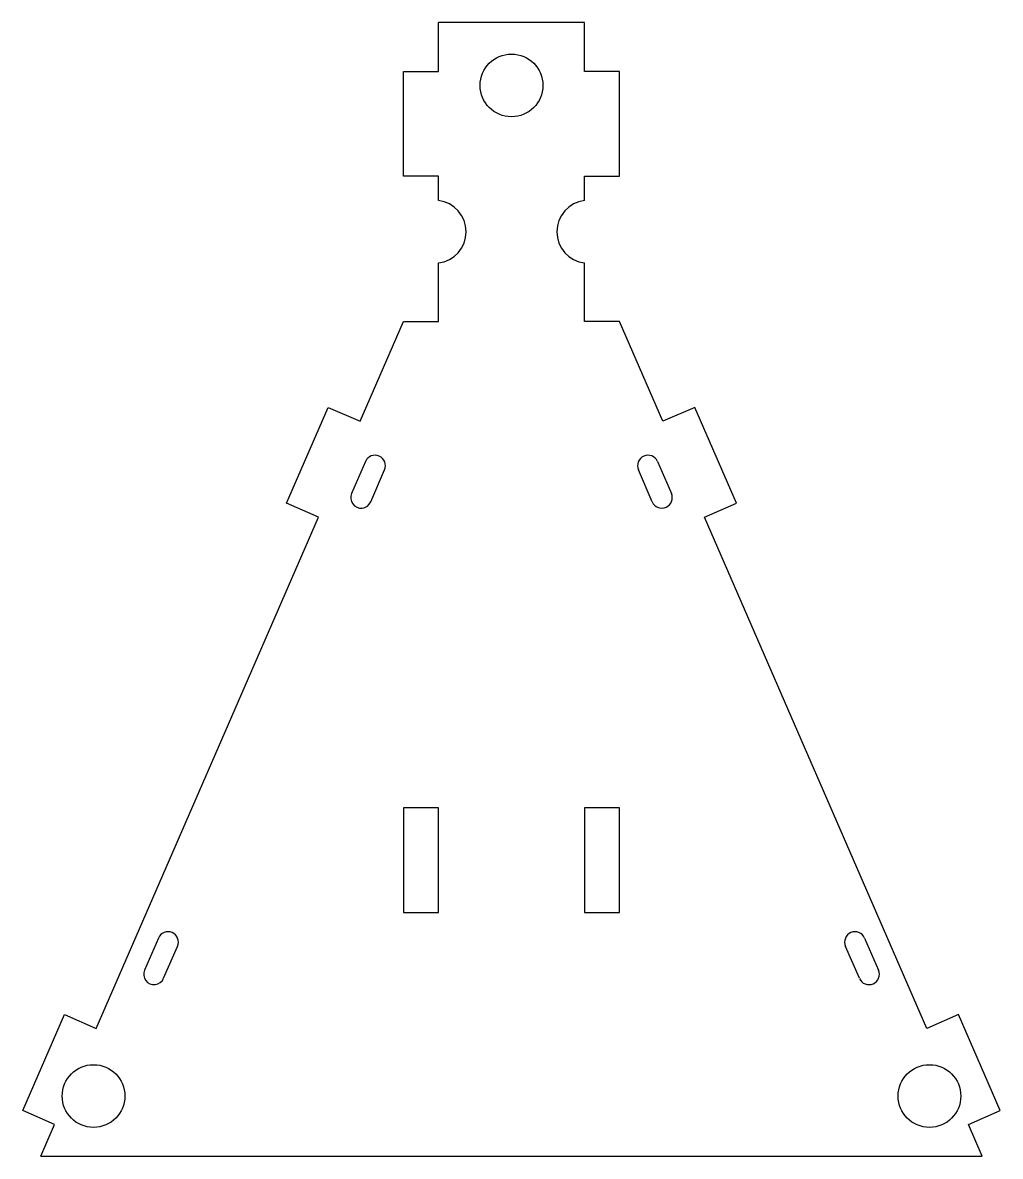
# Model space of a CAD drawing. Header units: millimetres. Extents: x -70 to 70, y 0 to 163.
import ezdxf

# ---------------------------------------------------------------- set-up
doc = ezdxf.new("R2010")
doc.units = ezdxf.units.MM

msp = doc.modelspace()

# ---------------------------------------------------------------- linework, layer by layer
at = {"color": 7, "linetype": 'Continuous', "lineweight": 25}
for p, q in [((10.5, 162.65), (-10.5, 162.65)), ((-10.5, 155.65), (-10.5, 162.65)), ((10.5, 155.65), (10.5, 162.65)), ((-15.5, 155.65), (-10.5, 155.65)), ((-15.5, 140.65), (-15.5, 155.65)), ((15.5, 155.65), (10.5, 155.65)), ((15.5, 140.65), (15.5, 155.65)), ((-10.5, 140.65), (-15.5, 140.65)), ((-10.5, 137.12), (-10.5, 140.65)), ((10.5, 137.12), (10.5, 140.65)), ((10.5, 140.65), (15.5, 140.65)), ((-10.5, 119.79), (-10.5, 128.18)), ((10.5, 119.79), (10.5, 128.18)), ((-21.72, 105.47), (-15.5, 119.79)), ((-15.5, 119.79), (-10.5, 119.79)), ((15.5, 119.79), (10.5, 119.79)), ((21.72, 105.47), (15.5, 119.79)), ((-32.29, 93.7), (-26.31, 107.46)), ((-26.31, 107.46), (-21.72, 105.47)), ((26.31, 107.46), (21.72, 105.47)), ((32.29, 93.7), (26.31, 107.46)), ((-20.97, 99.69), (-22.96, 95.1)), ((20.97, 99.69), (22.96, 95.1)), ((-20.21, 93.9), (-18.21, 98.49)), ((20.21, 93.9), (18.21, 98.49)), ((-27.7, 91.71), (-32.29, 93.7)), ((27.7, 91.71), (32.29, 93.7)), ((-59.6, 18.34), (-27.7, 91.71)), ((59.6, 18.34), (27.7, 91.71)), ((-15.5, 50), (-15.5, 35)), ((-10.5, 50), (-15.5, 50)), ((-10.5, 35), (-10.5, 50)), ((10.5, 50), (10.5, 35)), ((15.5, 50), (10.5, 50)), ((15.5, 35), (15.5, 50)), ((-15.5, 35), (-10.5, 35)), ((10.5, 35), (15.5, 35)), ((-50.68, 31.32), (-52.68, 26.73)), ((50.68, 31.32), (52.68, 26.73)), ((-49.93, 25.54), (-47.93, 30.12)), ((49.93, 25.54), (47.93, 30.12)), ((-70.16, 6.58), (-64.18, 20.34)), ((-64.18, 20.34), (-59.6, 18.34)), ((64.18, 20.34), (59.6, 18.34)), ((70.16, 6.58), (64.18, 20.34)), ((-65.58, 4.59), (-70.16, 6.58)), ((65.58, 4.59), (70.16, 6.58)), ((-67.57, 0), (-65.58, 4.59)), ((67.57, 0), (65.58, 4.59)), ((-67.57, 0), (67.57, 0))]:
    msp.add_line(p, q, dxfattribs=at)
for centre in [(0, 153.65), (-59.99, 8.65), (59.99, 8.65)]:
    msp.add_circle(centre, 4.5, dxfattribs=at)
for centre, radius, start, end in [((-11, 132.65), 4.5, 276.3794, 83.6206), ((11, 132.65), 4.5, 96.3794, 263.6206), ((-19.59, 99.09), 1.5, 336.5065, 156.5065), ((19.59, 99.09), 1.5, 23.4935, 203.4935), ((-21.58, 94.5), 1.5, 156.5065, 336.5065), ((21.58, 94.5), 1.5, 203.4935, 23.4935), ((-49.31, 30.72), 1.5, 336.5065, 156.5065), ((49.31, 30.72), 1.5, 23.4935, 203.4935), ((-51.3, 26.13), 1.5, 156.5065, 336.5065), ((51.3, 26.13), 1.5, 203.4935, 23.4935)]:
    msp.add_arc(centre, radius, start, end, dxfattribs=at)

doc.saveas('drawing.dxf')
